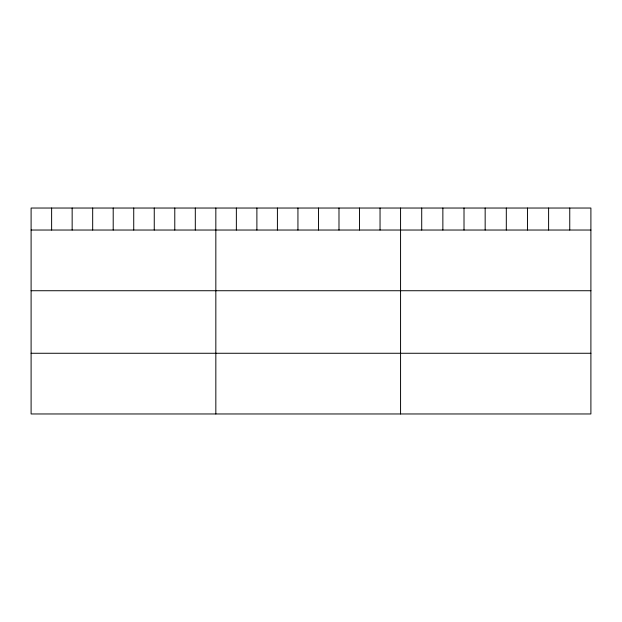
<?xml version="1.0" encoding="UTF-8"?>
<svg xmlns="http://www.w3.org/2000/svg" width="622" height="622" viewBox="0 0 622 622"><rect width="100%" height="100%" fill="white"/><g stroke="black" fill="none" stroke-linecap="round" stroke-linejoin="round"><path stroke-width="0.93" d="M590.9 230.031L590.9 413.964L31.1 413.964L31.1 208.036L590.9 208.036L590.9 230.031L31.1 230.031M31.1 290.731L590.9 290.731M31.1 353.265L590.9 353.265M569.752 208.036L569.752 230.031M548.604 208.036L548.604 230.031M527.456 208.036L527.456 230.031M506.308 208.036L506.308 230.031M485.16 208.036L485.16 230.031M464.012 208.036L464.012 230.031M442.864 208.036L442.864 230.031M421.716 208.036L421.716 230.031M400.568 208.036L400.568 413.964M380.042 208.036L380.042 230.031M359.516 208.036L359.516 230.031M338.99 208.036L338.99 230.031M318.464 208.036L318.464 230.031M297.938 208.036L297.938 230.031M277.412 208.036L277.412 230.031M256.886 208.036L256.886 230.031M236.36 208.036L236.36 230.031M215.834 208.036L215.834 413.964M195.308 208.036L195.308 230.031M174.782 208.036L174.782 230.031M154.256 208.036L154.256 230.031M133.73 208.036L133.73 230.031M113.204 208.036L113.204 230.031M92.678 208.036L92.678 230.031M72.152 208.036L72.152 230.031M51.626 208.036L51.626 230.031"/></g></svg>
